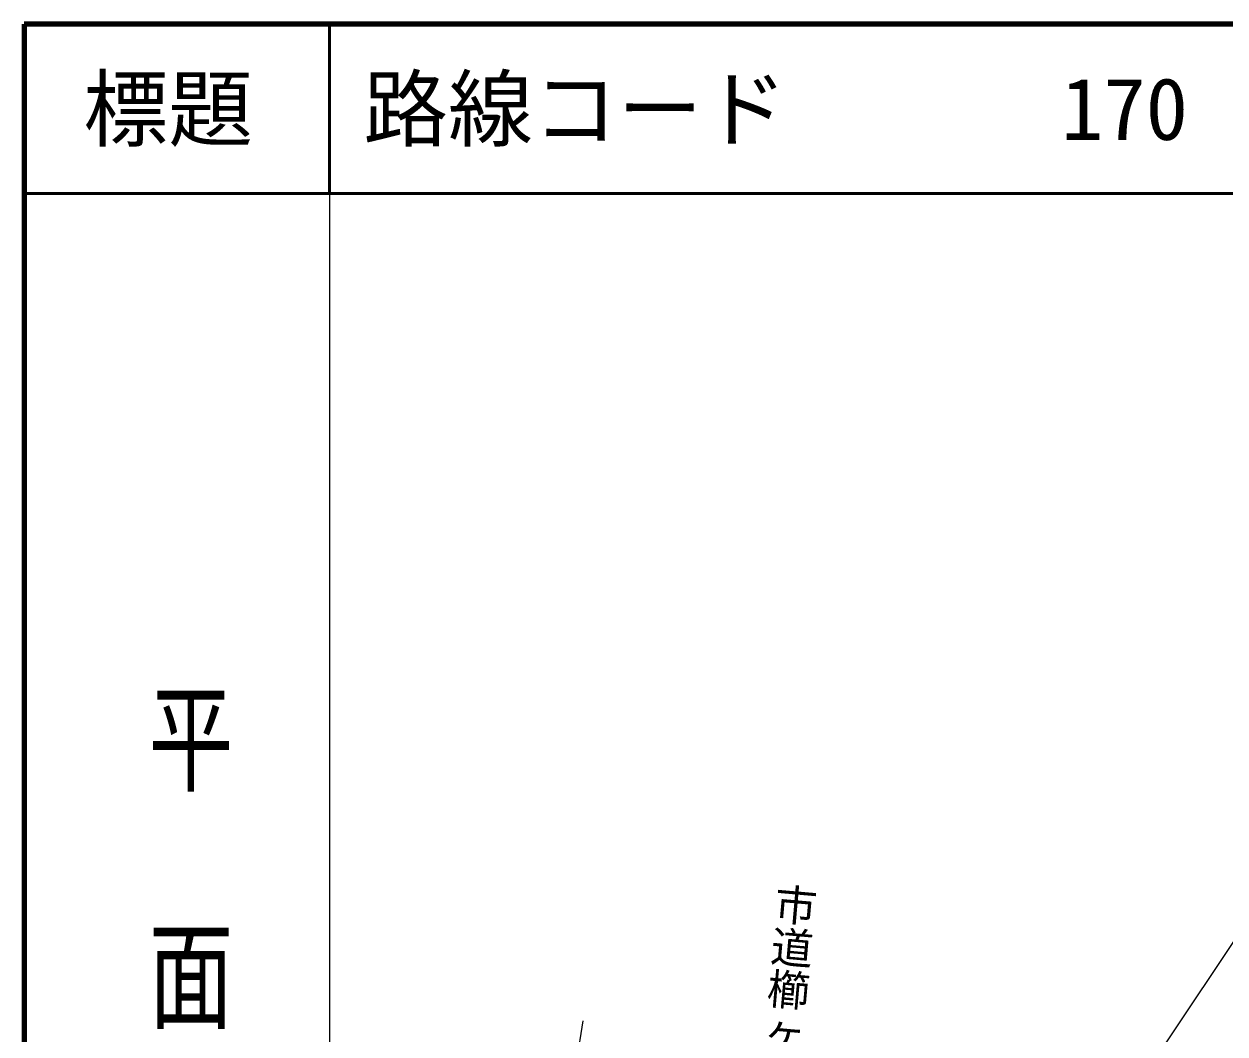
# Model space of a CAD drawing. Units: millimetres at full size, sheet at 1:1000; details may follow other scales. Extents: x 40000 to 193597266, y 20000 to 106988046.
# Drawn here: x 40000 to 110804, y 320446 to 380000 of the extents above; entities that cross this region are included whole.
import ezdxf
from ezdxf.enums import TextEntityAlignment as Align

# ---------------------------------------------------------------- set-up
doc = ezdxf.new("R2010")
doc.units = ezdxf.units.MM
doc.header["$LTSCALE"] = 1000
doc.layers.add('M-BMK-HTXT', color=7, linetype='Continuous')
doc.layers.add('M-TTL-TXT', color=7, linetype='Continuous')
for name, color, linetype, lineweight in [('M-BMK-OTRS', 5, 'Continuous', 25), ('M-BMK-ROW', 30, 'Continuous', 25), ('M-TTL', 2, 'Continuous', 140), ('M-TTL-BAND', 7, 'Continuous', 25), ('M-TTL-LINE', 7, 'Continuous', 50)]:
    doc.layers.add(name, color=color, linetype=linetype, lineweight=lineweight)
doc.styles.add('@ＭＳ ゴシック', font='')
doc.styles.add('ＭＳ ゴシック', font='')
doc.styles.get('@ＭＳ ゴシック').set_extended_font_data('@MS Gothic')
doc.styles.get('ＭＳ ゴシック').set_extended_font_data('MS Gothic')

msp = doc.modelspace()

# ---------------------------------------------------------------- linework, layer by layer
at = {"layer": 'M-BMK-OTRS'}
msp.add_line((72948, 321225), (62825, 257201), dxfattribs=at)
at = {"layer": 'M-BMK-ROW'}
msp.add_line((91107, 295590), (113852, 329702), dxfattribs=at)
at = {"layer": 'M-TTL'}
for p, q in [((40000, 380000), (40000, 20000)), ((680000, 380000), (40000, 380000))]:
    msp.add_line(p, q, dxfattribs=at)
at = {"layer": 'M-TTL-BAND'}
msp.add_line((58000, 370000), (58000, 20000), dxfattribs=at)
at = {"layer": 'M-TTL-LINE'}
for p, q in [((58000, 380000), (58000, 370000)), ((40000, 370000), (680000, 370000))]:
    msp.add_line(p, q, dxfattribs=at)

# ---------------------------------------------------------------- texts
at = {"layer": 'M-BMK-HTXT', "style": '@ＭＳ ゴシック'}
msp.add_text('市道櫛ヶ浜臨港線', height=1833, rotation=265, dxfattribs=at).set_placement((84121, 329426), align=Align.BOTTOM_LEFT)
at = {"layer": 'M-TTL-BAND', "style": '@ＭＳ ゴシック', "width": 1.4}
msp.add_text('平  面  図', height=3666, rotation=270, dxfattribs=at).set_placement((49777, 306475), align=Align.MIDDLE_RIGHT)
at = {"layer": 'M-TTL-TXT', "style": 'ＭＳ ゴシック'}
msp.add_text('標題', height=3666, dxfattribs=at).set_placement((48500, 375000), align=Align.MIDDLE_CENTER)
for s, p in [('路線コード', (60000, 375000)), ('170', (101142, 375000))]:
    msp.add_text(s, height=3666, dxfattribs=at).set_placement(p, align=Align.MIDDLE_LEFT)

doc.saveas('drawing.dxf')
